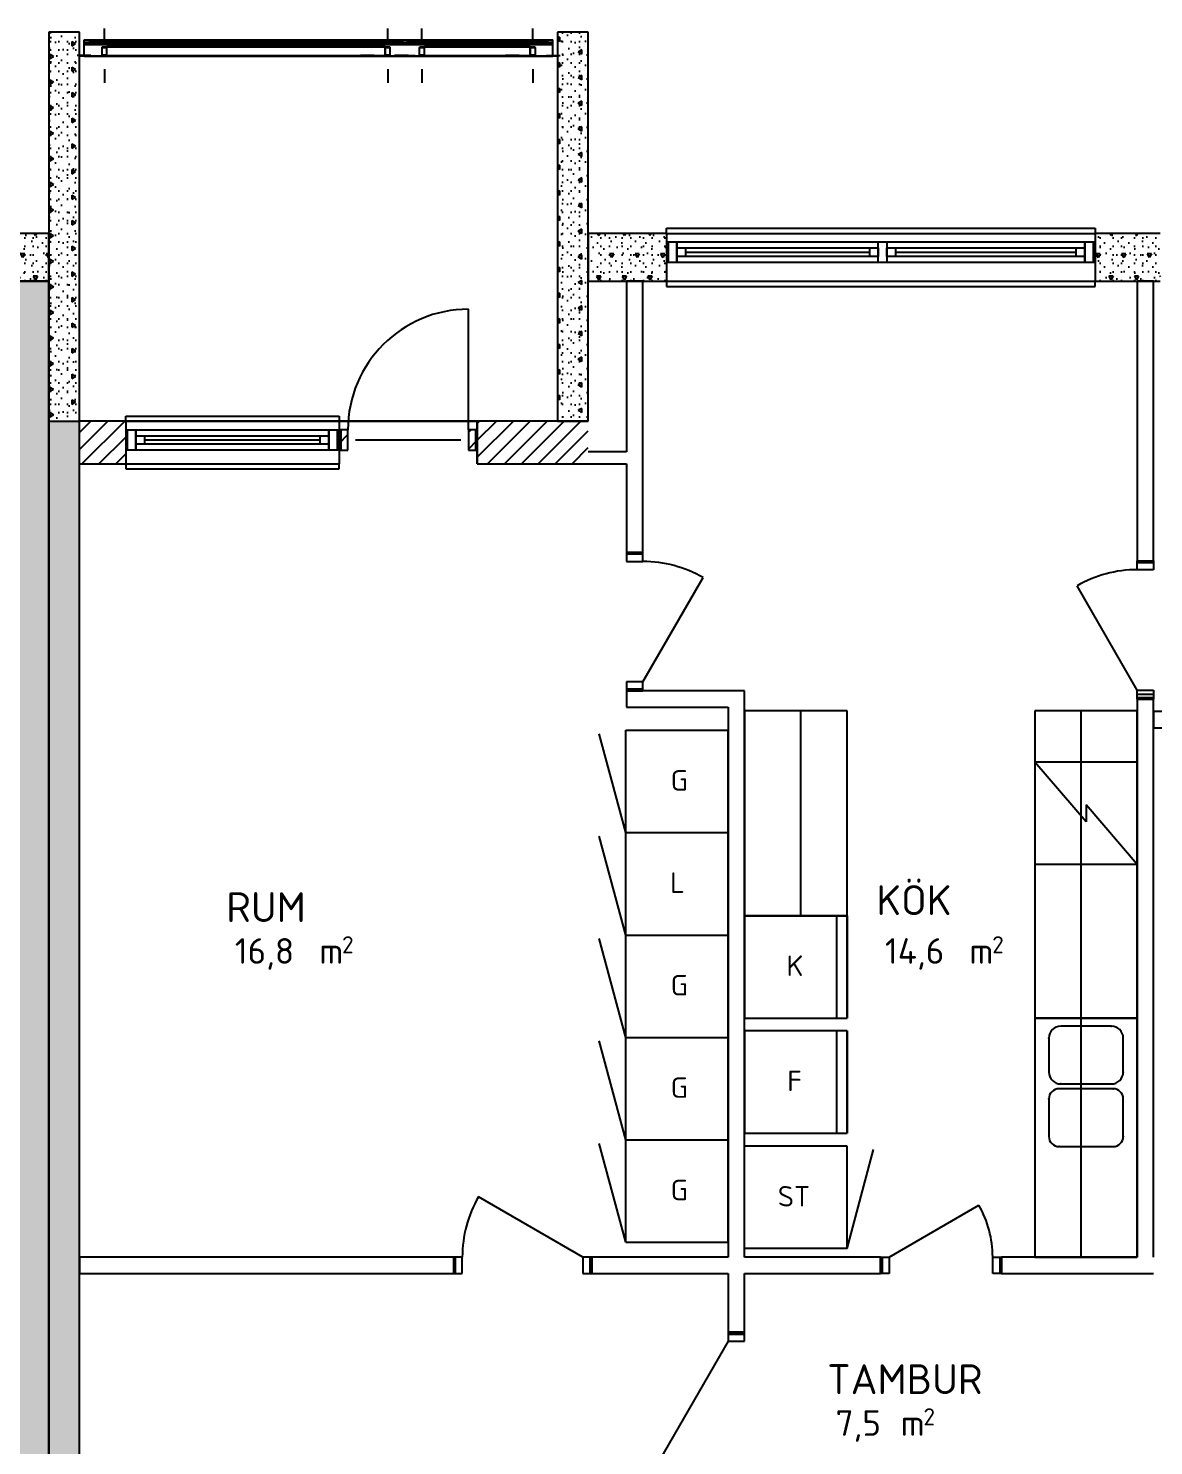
# Model space of a CAD drawing. Header units: millimetres. Extents: x -214 to 77166, y -5099 to 21069.
# Drawn here: x 25596 to 32188, y 6398 to 14702 of the extents above; entities that cross this region are included whole.
import ezdxf
from ezdxf.enums import TextEntityAlignment as Align

# ---------------------------------------------------------------- set-up
doc = ezdxf.new("R2010")
doc.units = ezdxf.units.MM
doc.header["$MEASUREMENT"] = 0
for name, color, linetype in [('A-01SB-----', 3, 'Continuous'), ('A-01SC-----', 7, 'Continuous'), ('A-01SC-----Ytterväggar hus S', 7, 'Continuous'), ('A-01SC-----Ytterväggar2', 7, 'Continuous'), ('A-01SJ-----', 1, 'Continuous'), ('A-27B------', 7, 'Continuous'), ('A-42-------', 1, 'Continuous'), ('A-46---B---', 1, 'Continuous')]:
    doc.layers.add(name, color=color, linetype=linetype)
doc.layers.add('A-A-RUA----', color=3, linetype='Continuous', lineweight=0)
doc.styles.add('ISO', font='')
doc.styles.get('ISO').set_extended_font_data('ISOCPEUR')
pattern_1 = [(45, (0, 0), (-49.49747, 49.49747), [])]
pattern_2 = [(180, (0, 0), (0, 259.8076), [25, -125]), (180, (-75, -129.9), (0, 259.8076), [25, -125]), (240, (0, 0), (-225, 129.9038), [25, -125]), (240, (-150, 2e-14), (-225, 129.9038), [25, -125]), (300, (-25, 3e-15), (225, 129.9038), [25, -125]), (300, (-175, 2e-14), (225, 129.9038), [25, -125]), (180, (-3e-15, -25), (0, 50), [0, -50, 0, -75]), (225, (-25, -25), (-35.35534, 35.35534), [0, -37.5, 0, -62.5])]
pattern_3 = [(270, (0, 0), (259.8076, 0), [25, -125]), (270, (129.9, -75), (259.8076, 0), [25, -125]), (330, (0, 0), (129.9038, 225), [25, -125]), (330, (-3e-14, -150), (129.9038, 225), [25, -125]), (30, (-5e-15, -25), (-129.9038, 225), [25, -125]), (30, (-3e-14, -175), (-129.9038, 225), [25, -125]), (270, (25, -5e-15), (50, 0), [0, -50, 0, -75]), (315, (25, -25), (35.35534, 35.35534), [0, -37.5, 0, -62.5])]
pattern_4 = [(90, (0, 0), (-259.8076, 0), [25, -125]), (90, (-129.9, 75), (-259.8076, 0), [25, -125]), (150, (0, 0), (129.9038, 225), [25, -125]), (150, (9e-15, 150), (129.9038, 225), [25, -125]), (210, (2e-15, 25), (-129.9038, 225), [25, -125]), (210, (1e-14, 175), (-129.9038, 225), [25, -125]), (90, (-25, 2e-15), (-50, 0), [0, -50, 0, -75]), (135, (-25, 25), (35.35534, 35.35534), [0, -37.5, 0, -62.5])]
pattern_5 = [(0, (0, 0), (0, 600), [])]

# ---------------------------------------------------------------- blocks, each defined once
blk = doc.blocks.new('TAMBUR_01_54', base_point=(30782.5, 6659.3))
at = {"layer": 'A-A-RUA----', "style": 'ISO'}
for tag, height, p in [('ROOM_NAME', 175, (30275.3, 6874.6)), ('bFrame', 150, (30325.3, 6605.4)), ('DUMMY_377', 150, (30610.6, 6605.4)), ('DUMMY_378', 100, (30839.6, 6616.8))]:
    blk.add_attdef(tag, text='', height=height, dxfattribs=at).set_placement(p, align=Align.TOP_LEFT)
blk = doc.blocks.new('RUM_07_56', base_point=(27157.4, 9425))
at = {"layer": 'A-A-RUA----', "style": 'ISO'}
for tag, height, p in [('ROOM_NAME', 175, (26755.4, 9640.4)), ('bFrame', 150, (26805.4, 9371.1)), ('DUMMY_377', 150, (27204.5, 9371.1)), ('DUMMY_378', 100, (27433.5, 9382.5))]:
    blk.add_attdef(tag, text='', height=height, dxfattribs=at).set_placement(p, align=Align.TOP_LEFT)
blk = doc.blocks.new('KÖK_08_57', base_point=(30966.1, 9425))
at = {"layer": 'A-A-RUA----', "style": 'ISO'}
for tag, height, p in [('ROOM_NAME', 175, (30564.1, 9681.2)), ('bFrame', 150, (30614.1, 9371.1)), ('DUMMY_377', 150, (31013.2, 9371.1)), ('DUMMY_378', 100, (31242.3, 9382.5))]:
    blk.add_attdef(tag, text='', height=height, dxfattribs=at).set_placement(p, align=Align.TOP_LEFT)

msp = doc.modelspace()

# ---------------------------------------------------------------- hatches: boundary and pattern name
at = {"layer": 'A-01SC-----', "linetype": 'Continuous'}
h = msp.add_hatch(dxfattribs=at)
h.set_pattern_fill('BETONG__STD_', color=256, style=0, pattern_type=2)
h.set_pattern_definition(pattern_2)
h.paths.add_polyline_path([(24716.2, 13500), (24716.2, 13450), (24716.2, 13330), (24716.2, 13220), (25716.2, 13220), (25716.2, 13500)])
h = msp.add_hatch(dxfattribs=at)
h.set_pattern_fill('BETONG__STD_', color=256, style=0, pattern_type=2)
h.set_pattern_definition(pattern_2)
h.paths.add_polyline_path([(28876.2, 13500), (28876.2, 13220), (29335.2, 13220), (29335.2, 13330), (29335.2, 13450), (29335.2, 13500)])
h = msp.add_hatch(dxfattribs=at)
h.set_pattern_fill('BETONG__STD_', color=256, style=0, pattern_type=2)
h.set_pattern_definition(pattern_2)
h.paths.add_polyline_path([(31845.2, 13330), (31845.2, 13220), (32227.2, 13220), (32227.2, 13330), (32227.2, 13450), (32227.2, 13500), (31845.2, 13500), (31845.2, 13450)])
at = {"layer": 'A-01SC-----Ytterväggar hus S', "linetype": 'Continuous'}
h = msp.add_hatch(dxfattribs=at)
h.set_pattern_fill('BRANDSÄKRARE', color=256, style=0, pattern_type=2)
h.set_pattern_definition(pattern_1)
h.paths.add_polyline_path([(25896.2, 12400), (25896.2, 12150), (26166.2, 12150), (26166.2, 12230), (26166.2, 12350), (26166.2, 12400)])
h = msp.add_hatch(dxfattribs=at)
h.set_pattern_fill('BRANDSÄKRARE', color=256, style=0, pattern_type=2)
h.set_pattern_definition(pattern_1)
h.paths.add_polyline_path([(25896.2, 12400), (25896.2, 12150), (26166.2, 12150), (26166.2, 12230), (26166.2, 12350), (26166.2, 12400)])
h = msp.add_hatch(dxfattribs=at)
h.set_pattern_fill('BRANDSÄKRARE', color=256, style=0, pattern_type=2)
h.set_pattern_definition(pattern_1)
h.paths.add_polyline_path([(28226.2, 12350), (28226.2, 12230), (28226.2, 12150), (28876.2, 12150), (28876.2, 12400), (28226.2, 12400)])
h = msp.add_hatch(dxfattribs=at)
h.set_pattern_fill('BRANDSÄKRARE', color=256, style=0, pattern_type=2)
h.set_pattern_definition(pattern_1)
h.paths.add_polyline_path([(28226.2, 12350), (28226.2, 12230), (28226.2, 12150), (28876.2, 12150), (28876.2, 12400), (28226.2, 12400)])
at = {"layer": 'A-01SC-----Ytterväggar2', "linetype": 'Continuous'}
h = msp.add_hatch(dxfattribs=at)
h.set_pattern_fill('BETONG__STD_', color=256, style=0, pattern_type=2)
h.set_pattern_definition(pattern_3)
h.paths.add_polyline_path([(25716.2, 14680), (25716.2, 12400), (25896.2, 12400), (25896.2, 14680)])
h = msp.add_hatch(dxfattribs=at)
h.set_pattern_fill('BETONG__STD_', color=256, style=0, pattern_type=2)
h.set_pattern_definition(pattern_4)
h.paths.add_polyline_path([(28696.2, 14680), (28696.2, 12400), (28876.2, 12400), (28876.2, 14680)])
at = {"layer": 'A-01SJ-----', "linetype": 'Continuous'}
h = msp.add_hatch(dxfattribs=at)
h.set_pattern_fill('BRANDSÄKRARE', color=256, style=0, pattern_type=2)
h.set_pattern_definition(pattern_1)
h.paths.add_polyline_path([(26026.3, 14545.7), (26027.4, 14542.9), (26030.3, 14541.7), (26052.3, 14541.7), (26055.1, 14542.9), (26056.3, 14545.7), (26056.3, 14587.7), (26055.1, 14590.5), (26052.3, 14591.7), (26030.3, 14591.7), (26027.4, 14590.5), (26026.3, 14587.7)])
h.paths.add_polyline_path([(26028.3, 14545.7), (26028.3, 14587.7), (26028.6, 14588.4), (26029.3, 14588.7), (26053.3, 14588.7), (26054, 14588.4), (26054.3, 14587.7), (26054.3, 14545.7), (26054, 14545), (26053.3, 14544.7), (26029.3, 14544.7), (26028.6, 14545)], flags=0)
h = msp.add_hatch(dxfattribs=at)
h.set_pattern_fill('BRANDSÄKRARE', color=256, style=0, pattern_type=2)
h.set_pattern_definition(pattern_1)
h.paths.add_polyline_path([(27716.2, 14545.7), (27716.2, 14587.7), (27715, 14590.5), (27712.2, 14591.7), (27690.2, 14591.7), (27687.3, 14590.5), (27686.2, 14587.7), (27686.2, 14545.7), (27687.3, 14542.9), (27690.2, 14541.7), (27712.2, 14541.7), (27715, 14542.9)])
h.paths.add_polyline_path([(27714.2, 14545.7), (27713.9, 14545), (27713.2, 14544.7), (27689.2, 14544.7), (27688.5, 14545), (27688.2, 14545.7), (27688.2, 14587.7), (27688.5, 14588.4), (27689.2, 14588.7), (27713.2, 14588.7), (27713.9, 14588.4), (27714.2, 14587.7)], flags=0)
h = msp.add_hatch(dxfattribs=at)
h.set_pattern_fill('BRANDSÄKRARE', color=256, style=0, pattern_type=2)
h.set_pattern_definition(pattern_1)
h.paths.add_polyline_path([(27916.2, 14545.7), (27916.2, 14587.7), (27915, 14590.5), (27912.2, 14591.7), (27890.2, 14591.7), (27887.3, 14590.5), (27886.2, 14587.7), (27886.2, 14545.7), (27887.3, 14542.9), (27890.2, 14541.7), (27912.2, 14541.7), (27915, 14542.9)])
h.paths.add_polyline_path([(27914.2, 14545.7), (27913.9, 14545), (27913.2, 14544.7), (27889.2, 14544.7), (27888.5, 14545), (27888.2, 14545.7), (27888.2, 14587.7), (27888.5, 14588.4), (27889.2, 14588.7), (27913.2, 14588.7), (27913.9, 14588.4), (27914.2, 14587.7)], flags=0)
h = msp.add_hatch(dxfattribs=at)
h.set_pattern_fill('BRANDSÄKRARE', color=256, style=0, pattern_type=2)
h.set_pattern_definition(pattern_1)
h.paths.add_polyline_path([(28566.2, 14545.7), (28566.2, 14587.7), (28565, 14590.5), (28562.2, 14591.7), (28540.2, 14591.7), (28537.3, 14590.5), (28536.2, 14587.7), (28536.2, 14545.7), (28537.3, 14542.9), (28540.2, 14541.7), (28562.2, 14541.7), (28565, 14542.9)])
h.paths.add_polyline_path([(28564.2, 14545.7), (28563.9, 14545), (28563.2, 14544.7), (28539.2, 14544.7), (28538.5, 14545), (28538.2, 14545.7), (28538.2, 14587.7), (28538.5, 14588.4), (28539.2, 14588.7), (28563.2, 14588.7), (28563.9, 14588.4), (28564.2, 14587.7)], flags=0)
at = {"layer": 'A-27B------', "linetype": 'Continuous'}
h = msp.add_hatch(dxfattribs=at)
h.set_pattern_fill('BETONG__STD_', color=256, style=0, pattern_type=2)
h.set_pattern_definition(pattern_3)
h.paths.add_polyline_path([(25716.2, 1040), (25716.2, 13220), (25536.2, 13220), (25536.2, 1040)])
h = msp.add_hatch(dxfattribs=at)
h.set_pattern_fill('BETONG__STD_', color=256, style=0, pattern_type=2)
h.set_pattern_definition(pattern_4)
h.paths.add_polyline_path([(25716.2, 12400), (25716.2, 106.9), (25896.2, 106.9), (25896.2, 12400)])
at = {"layer": 'A-42-------', "linetype": 'Continuous'}
h = msp.add_hatch(dxfattribs=at)
h.set_pattern_fill('BRANDSÄKRARE', color=256, style=0, pattern_type=2)
h.set_pattern_definition(pattern_1)
h.paths.add_polyline_path([(27468.2, 12230), (27468.2, 12350), (27416.2, 12350), (27416.2, 12230)])
h = msp.add_hatch(dxfattribs=at)
h.set_pattern_fill('BRANDSÄKRARE', color=256, style=0, pattern_type=2)
h.set_pattern_definition(pattern_1)
h.paths.add_polyline_path([(27468.2, 12230), (27468.2, 12350), (27416.2, 12350), (27416.2, 12230)])
h = msp.add_hatch(dxfattribs=at)
h.set_pattern_fill('BRANDSÄKRARE', color=256, style=0, pattern_type=2)
h.set_pattern_definition(pattern_1)
h.paths.add_polyline_path([(27468.2, 12230), (27468.2, 12350), (27416.2, 12350), (27416.2, 12230)])
h = msp.add_hatch(dxfattribs=at)
h.set_pattern_fill('BRANDSÄKRARE', color=256, style=0, pattern_type=2)
h.set_pattern_definition(pattern_1)
h.paths.add_polyline_path([(28226.2, 12230), (28226.2, 12350), (28174.2, 12350), (28174.2, 12230)])
h = msp.add_hatch(dxfattribs=at)
h.set_pattern_fill('BRANDSÄKRARE', color=256, style=0, pattern_type=2)
h.set_pattern_definition(pattern_1)
h.paths.add_polyline_path([(28226.2, 12230), (28226.2, 12350), (28174.2, 12350), (28174.2, 12230)])
h = msp.add_hatch(dxfattribs=at)
h.set_pattern_fill('BRANDSÄKRARE', color=256, style=0, pattern_type=2)
h.set_pattern_definition(pattern_1)
h.paths.add_polyline_path([(28226.2, 12230), (28226.2, 12350), (28174.2, 12350), (28174.2, 12230)])
h = msp.add_hatch(dxfattribs=at)
h.set_pattern_fill('FALSAD_PLÅT__LIGGANDE_600', color=256, style=0, pattern_type=2)
h.set_pattern_definition(pattern_5)
h.paths.add_polyline_path([(29100.2, 11578), (29196.2, 11578), (29196.2, 11630), (29100.2, 11630)])
h = msp.add_hatch(dxfattribs=at)
h.set_pattern_fill('FALSAD_PLÅT__LIGGANDE_600', color=256, style=0, pattern_type=2)
h.set_pattern_definition(pattern_5)
h.paths.add_polyline_path([(32188.2, 11530), (32188.2, 11582), (32092.2, 11582), (32092.2, 11530)])
h = msp.add_hatch(dxfattribs=at)
h.set_pattern_fill('FALSAD_PLÅT__LIGGANDE_600', color=256, style=0, pattern_type=2)
h.set_pattern_definition(pattern_5)
h.paths.add_polyline_path([(29100.2, 10820), (29196.2, 10820), (29196.2, 10872), (29100.2, 10872)])
h = msp.add_hatch(dxfattribs=at)
h.set_pattern_fill('FALSAD_PLÅT__LIGGANDE_600', color=256, style=0, pattern_type=2)
h.set_pattern_definition(pattern_5)
h.paths.add_polyline_path([(32188.2, 10772), (32188.2, 10824), (32092.2, 10824), (32092.2, 10772)])
h = msp.add_hatch(dxfattribs=at)
h.set_pattern_fill('FALSAD_PLÅT__LIGGANDE_600', color=256, style=0, pattern_type=2)
h.set_pattern_definition(pattern_5)
h.paths.add_polyline_path([(32188.2, 10698.9), (32188.2, 10602.9), (32240.2, 10602.9), (32240.2, 10698.9)])
h = msp.add_hatch(dxfattribs=at)
h.set_pattern_fill('FALSAD_PLÅT__LIGGANDE_600', color=256, style=0, pattern_type=2)
h.set_pattern_definition(pattern_5)
h.paths.add_polyline_path([(28138.2, 7406.9), (28138.2, 7502.9), (28086.2, 7502.9), (28086.2, 7406.9)])
h = msp.add_hatch(dxfattribs=at)
h.set_pattern_fill('FALSAD_PLÅT__LIGGANDE_600', color=256, style=0, pattern_type=2)
h.set_pattern_definition(pattern_5)
h.paths.add_polyline_path([(28896.2, 7406.9), (28896.2, 7502.9), (28844.2, 7502.9), (28844.2, 7406.9)])
h = msp.add_hatch(dxfattribs=at)
h.set_pattern_fill('FALSAD_PLÅT__LIGGANDE_600', color=256, style=0, pattern_type=2)
h.set_pattern_definition(pattern_5)
h.paths.add_polyline_path([(30587.2, 7406.9), (30639.2, 7406.9), (30639.2, 7502.9), (30587.2, 7502.9)])
h = msp.add_hatch(dxfattribs=at)
h.set_pattern_fill('FALSAD_PLÅT__LIGGANDE_600', color=256, style=0, pattern_type=2)
h.set_pattern_definition(pattern_5)
h.paths.add_polyline_path([(31245.2, 7406.9), (31297.2, 7406.9), (31297.2, 7502.9), (31245.2, 7502.9)])
h = msp.add_hatch(dxfattribs=at)
h.set_pattern_fill('FALSAD_PLÅT__LIGGANDE_600', color=256, style=0, pattern_type=2)
h.set_pattern_definition(pattern_5)
h.paths.add_polyline_path([(29792.2, 7061.9), (29696.2, 7061.9), (29696.2, 7009.9), (29792.2, 7009.9)])

# ---------------------------------------------------------------- linework, layer by layer
at = {"layer": 'A-01SB-----'}
for p, q in [((29196.2, 11630), (29100.2, 11630)), ((32092.2, 11582), (32188.2, 11582)), ((29196.2, 10820), (29100.2, 10820)), ((32092.2, 10772), (32188.2, 10772)), ((32188.2, 10602.9), (32188.2, 10698.9)), ((28086.2, 7502.9), (28086.2, 7406.9)), ((28896.2, 7502.9), (28896.2, 7406.9)), ((30587.2, 7502.9), (30587.2, 7406.9)), ((31297.2, 7502.9), (31297.2, 7406.9)), ((29696.2, 7061.9), (29792.2, 7061.9))]:
    msp.add_line(p, q, dxfattribs=at)
at = {"layer": 'A-01SB-----', "flags": 128}
for points in [[(29196.2, 13220), (29100.2, 13220)], [(29100.2, 13220), (29100.2, 12220)], [(29196.2, 11630), (29196.2, 13220)], [(32092.2, 13220), (32092.2, 11582)], [(32188.2, 13220), (32092.2, 13220)], [(32188.2, 11582), (32188.2, 13220)], [(29100.2, 12220), (28876.2, 12220)], [(28876.2, 12150), (29100.2, 12150)], [(29100.2, 12150), (29100.2, 11630)], [(29100.2, 10820), (29100.2, 10724)], [(29792.2, 10820), (29196.2, 10820)], [(29792.2, 7502.9), (29792.2, 10820)], [(29100.2, 10724), (29696.2, 10724)], [(29696.2, 10724), (29696.2, 7502.9)], [(32092.2, 10772), (32092.2, 7502.9)], [(32188.2, 10698.9), (32188.2, 10772)], [(32188.2, 7502.9), (32188.2, 10602.9)], [(28086.2, 7502.9), (25896.2, 7502.9)], [(25896.2, 7502.9), (25896.2, 7406.9)], [(29696.2, 7502.9), (28896.2, 7502.9)], [(30587.2, 7502.9), (29792.2, 7502.9)], [(32092.2, 7502.9), (31297.2, 7502.9)], [(25896.2, 7406.9), (28086.2, 7406.9)], [(28896.2, 7406.9), (29696.2, 7406.9)], [(29696.2, 7406.9), (29696.2, 7061.9)], [(29792.2, 7061.9), (29792.2, 7406.9)], [(29792.2, 7406.9), (30587.2, 7406.9)], [(31297.2, 7406.9), (32188.2, 7406.9)]]:
    msp.add_lwpolyline(points, dxfattribs=at)
at = {"layer": 'A-01SC-----'}
for p, q in [((29335.2, 13500), (29335.2, 13450)), ((31845.2, 13500), (31845.2, 13450)), ((29335.2, 13450), (29335.2, 13330)), ((31845.2, 13450), (31845.2, 13330)), ((29335.2, 13330), (29335.2, 13220)), ((31845.2, 13330), (31845.2, 13220)), ((26166.2, 12400), (26166.2, 12350)), ((27416.2, 12400), (27416.2, 12350)), ((28226.2, 12350), (28226.2, 12400)), ((26166.2, 12350), (26166.2, 12230)), ((27416.2, 12350), (27416.2, 12230)), ((28226.2, 12230), (28226.2, 12350)), ((26166.2, 12230), (26166.2, 12150)), ((27416.2, 12230), (27416.2, 12150)), ((28226.2, 12150), (28226.2, 12230))]:
    msp.add_line(p, q, dxfattribs=at)
at = {"layer": 'A-01SC-----', "flags": 128}
for points in [[(25716.2, 13500), (24716.2, 13500)], [(25716.2, 13220), (25716.2, 13500)], [(29335.2, 13500), (28876.2, 13500)], [(28876.2, 13500), (28876.2, 13220)], [(32227.2, 13500), (31845.2, 13500)], [(24716.2, 13220), (25716.2, 13220)], [(28876.2, 13220), (29335.2, 13220)], [(31845.2, 13220), (32227.2, 13220)], [(26166.2, 12400), (25896.2, 12400)], [(28876.2, 12400), (28226.2, 12400)], [(25896.2, 12150), (26166.2, 12150)], [(28226.2, 12150), (28876.2, 12150)]]:
    msp.add_lwpolyline(points, dxfattribs=at)
at = {"layer": 'A-01SC-----Ytterväggar hus S'}
for p, q in [((26166.2, 12400), (26166.2, 12350)), ((26166.2, 12400), (26166.2, 12350)), ((28226.2, 12400), (28226.2, 12350)), ((28226.2, 12400), (28226.2, 12350)), ((26166.2, 12350), (26166.2, 12230)), ((26166.2, 12350), (26166.2, 12230)), ((28226.2, 12350), (28226.2, 12230)), ((28226.2, 12350), (28226.2, 12230)), ((26166.2, 12230), (26166.2, 12150)), ((26166.2, 12230), (26166.2, 12150)), ((28226.2, 12230), (28226.2, 12150)), ((28226.2, 12230), (28226.2, 12150))]:
    msp.add_line(p, q, dxfattribs=at)
at = {"layer": 'A-01SC-----Ytterväggar hus S', "flags": 128}
for points in [[(26166.2, 12400), (25896.2, 12400)], [(26166.2, 12400), (25896.2, 12400)], [(28876.2, 12400), (28226.2, 12400)], [(28876.2, 12400), (28226.2, 12400)], [(25896.2, 12150), (26166.2, 12150)], [(25896.2, 12150), (26166.2, 12150)], [(28226.2, 12150), (28876.2, 12150)], [(28226.2, 12150), (28876.2, 12150)]]:
    msp.add_lwpolyline(points, dxfattribs=at)
at = {"layer": 'A-01SC-----Ytterväggar2', "flags": 128}
for points in [[(25716.2, 14680), (25716.2, 12400)], [(25896.2, 14680), (25716.2, 14680)], [(25896.2, 12400), (25896.2, 14680)], [(28696.2, 14680), (28696.2, 12400)], [(28876.2, 14680), (28696.2, 14680)], [(28876.2, 12400), (28876.2, 14680)], [(25716.2, 12400), (25896.2, 12400)], [(28696.2, 12400), (28876.2, 12400)]]:
    msp.add_lwpolyline(points, dxfattribs=at)
at = {"layer": 'A-01SJ-----'}
for p, q in [((26041.3, 14621.7), (26041.3, 14701.7)), ((27701.2, 14621.7), (27701.2, 14701.7)), ((27901.2, 14621.7), (27901.2, 14701.7)), ((28551.2, 14621.7), (28551.2, 14701.7)), ((25923.8, 14633.5), (28668.7, 14633.5)), ((25923.8, 14539.6), (25923.8, 14633.5)), ((25923.8, 14631.7), (28668.7, 14631.7)), ((25923.8, 14606.7), (25923.8, 14631.7)), ((25923.8, 14619.2), (28668.7, 14619.2)), ((28668.7, 14539.6), (28668.7, 14633.5)), ((28668.7, 14606.7), (28668.7, 14631.7)), ((25961.3, 14541.7), (25881.3, 14541.7)), ((25923.8, 14606.7), (28668.7, 14606.7)), ((25923.8, 14541.6), (28668.7, 14541.6)), ((25923.8, 14539.6), (28668.7, 14539.6)), ((26027.4, 14590.5), (26026.3, 14587.7)), ((26026.3, 14587.7), (26026.3, 14545.7)), ((26026.3, 14545.7), (26027.4, 14542.9)), ((26030.3, 14591.7), (26027.4, 14590.5)), ((26027.4, 14542.9), (26030.3, 14541.7)), ((26028.3, 14587.7), (26028.6, 14588.4)), ((26028.3, 14545.7), (26028.3, 14587.7)), ((26028.6, 14545), (26028.3, 14545.7)), ((26028.6, 14588.4), (26029.3, 14588.7)), ((26029.3, 14544.7), (26028.6, 14545)), ((26029.3, 14588.7), (26053.3, 14588.7)), ((26053.3, 14544.7), (26029.3, 14544.7)), ((26052.3, 14591.7), (26030.3, 14591.7)), ((26030.3, 14541.7), (26052.3, 14541.7)), ((26055.1, 14590.5), (26052.3, 14591.7)), ((26052.3, 14541.7), (26055.1, 14542.9)), ((26053.3, 14588.7), (26054, 14588.4)), ((26054, 14545), (26053.3, 14544.7)), ((26054, 14588.4), (26054.3, 14587.7)), ((26054.3, 14545.7), (26054, 14545)), ((26054.3, 14587.7), (26054.3, 14545.7)), ((26056.3, 14587.7), (26055.1, 14590.5)), ((26055.1, 14542.9), (26056.3, 14545.7)), ((26056.3, 14599.2), (27686.2, 14599.2)), ((26056.3, 14592.7), (27686.2, 14592.7)), ((26056.3, 14541.7), (26056.3, 14592.7)), ((26056.3, 14545.7), (26056.3, 14587.7)), ((26056.3, 14541.7), (27686.2, 14541.7)), ((26121.3, 14541.7), (26201.3, 14541.7)), ((27621.2, 14541.7), (27541.2, 14541.7)), ((27686.2, 14541.7), (27686.2, 14592.7)), ((27687.3, 14590.5), (27686.2, 14587.7)), ((27686.2, 14587.7), (27686.2, 14545.7)), ((27686.2, 14545.7), (27687.3, 14542.9)), ((27690.2, 14591.7), (27687.3, 14590.5)), ((27687.3, 14542.9), (27690.2, 14541.7)), ((27688.2, 14587.7), (27688.5, 14588.4)), ((27688.2, 14545.7), (27688.2, 14587.7)), ((27688.5, 14545), (27688.2, 14545.7)), ((27688.5, 14588.4), (27689.2, 14588.7)), ((27689.2, 14544.7), (27688.5, 14545)), ((27689.2, 14588.7), (27713.2, 14588.7)), ((27713.2, 14544.7), (27689.2, 14544.7)), ((27712.2, 14591.7), (27690.2, 14591.7)), ((27690.2, 14541.7), (27712.2, 14541.7)), ((27715, 14590.5), (27712.2, 14591.7)), ((27712.2, 14541.7), (27715, 14542.9)), ((27713.2, 14588.7), (27713.9, 14588.4)), ((27713.9, 14545), (27713.2, 14544.7)), ((27713.9, 14588.4), (27714.2, 14587.7)), ((27714.2, 14545.7), (27713.9, 14545)), ((27714.2, 14587.7), (27714.2, 14545.7)), ((27716.2, 14587.7), (27715, 14590.5)), ((27715, 14542.9), (27716.2, 14545.7)), ((27716.2, 14545.7), (27716.2, 14587.7)), ((27821.2, 14541.7), (27741.2, 14541.7)), ((27781.2, 14541.7), (27861.2, 14541.7)), ((27887.3, 14590.5), (27886.2, 14587.7)), ((27886.2, 14587.7), (27886.2, 14545.7)), ((27886.2, 14545.7), (27887.3, 14542.9)), ((27890.2, 14591.7), (27887.3, 14590.5)), ((27887.3, 14542.9), (27890.2, 14541.7)), ((27888.2, 14587.7), (27888.5, 14588.4)), ((27888.2, 14545.7), (27888.2, 14587.7)), ((27888.5, 14545), (27888.2, 14545.7)), ((27888.5, 14588.4), (27889.2, 14588.7)), ((27889.2, 14544.7), (27888.5, 14545)), ((27889.2, 14588.7), (27913.2, 14588.7)), ((27913.2, 14544.7), (27889.2, 14544.7)), ((27912.2, 14591.7), (27890.2, 14591.7)), ((27890.2, 14541.7), (27912.2, 14541.7)), ((27915, 14590.5), (27912.2, 14591.7)), ((27912.2, 14541.7), (27915, 14542.9)), ((27913.2, 14588.7), (27913.9, 14588.4)), ((27913.9, 14545), (27913.2, 14544.7)), ((27913.9, 14588.4), (27914.2, 14587.7)), ((27914.2, 14545.7), (27913.9, 14545)), ((27914.2, 14587.7), (27914.2, 14545.7)), ((27916.2, 14587.7), (27915, 14590.5)), ((27915, 14542.9), (27916.2, 14545.7)), ((27916.2, 14599.2), (28536.2, 14599.2)), ((27916.2, 14592.7), (28536.2, 14592.7)), ((27916.2, 14541.7), (27916.2, 14592.7)), ((27916.2, 14545.7), (27916.2, 14587.7)), ((27916.2, 14541.7), (28536.2, 14541.7)), ((27981.2, 14541.7), (28061.2, 14541.7)), ((28471.2, 14541.7), (28391.2, 14541.7)), ((28536.2, 14541.7), (28536.2, 14592.7)), ((28537.3, 14590.5), (28536.2, 14587.7)), ((28536.2, 14587.7), (28536.2, 14545.7)), ((28536.2, 14545.7), (28537.3, 14542.9)), ((28540.2, 14591.7), (28537.3, 14590.5)), ((28537.3, 14542.9), (28540.2, 14541.7)), ((28538.2, 14587.7), (28538.5, 14588.4)), ((28538.2, 14545.7), (28538.2, 14587.7)), ((28538.5, 14545), (28538.2, 14545.7)), ((28538.5, 14588.4), (28539.2, 14588.7)), ((28539.2, 14544.7), (28538.5, 14545)), ((28539.2, 14588.7), (28563.2, 14588.7)), ((28563.2, 14544.7), (28539.2, 14544.7)), ((28562.2, 14591.7), (28540.2, 14591.7)), ((28540.2, 14541.7), (28562.2, 14541.7)), ((28565, 14590.5), (28562.2, 14591.7)), ((28562.2, 14541.7), (28565, 14542.9)), ((28563.2, 14588.7), (28563.9, 14588.4)), ((28563.9, 14545), (28563.2, 14544.7)), ((28563.9, 14588.4), (28564.2, 14587.7)), ((28564.2, 14545.7), (28563.9, 14545)), ((28564.2, 14587.7), (28564.2, 14545.7)), ((28566.2, 14587.7), (28565, 14590.5)), ((28565, 14542.9), (28566.2, 14545.7)), ((28566.2, 14545.7), (28566.2, 14587.7)), ((28631.2, 14541.7), (28711.2, 14541.7)), ((26041.3, 14461.7), (26041.3, 14381.7)), ((27701.2, 14461.7), (27701.2, 14381.7)), ((27901.2, 14461.7), (27901.2, 14381.7)), ((28551.2, 14461.7), (28551.2, 14381.7))]:
    msp.add_line(p, q, dxfattribs=at)
at = {"layer": 'A-01SJ-----', "flags": 128}
for points in [[(27793.7, 14622.5), (25951.3, 14622.5)], [(25951.3, 14622.5), (25951.3, 14616.1)], [(25951.3, 14616.1), (27793.7, 14616.1)], [(27793.7, 14616.1), (27793.7, 14622.5)], [(28643.7, 14622.5), (27811.2, 14622.5)], [(27811.2, 14622.5), (27811.2, 14616.1)], [(27811.2, 14616.1), (28643.7, 14616.1)], [(28643.7, 14616.1), (28643.7, 14622.5)]]:
    msp.add_lwpolyline(points, dxfattribs=at)
msp.add_lwpolyline([(28696.2, 12400), (25896.2, 12400), (25896.2, 14541.6), (28696.2, 14541.6)], close=True, dxfattribs=at)
at = {"layer": 'A-01SJ-----'}
for p in [(26041.3, 14541.7), (27701.2, 14541.7), (27901.2, 14541.7), (28551.2, 14541.7)]:
    msp.add_point(p, dxfattribs=at)
at = {"layer": 'A-27B------', "flags": 128}
for points in [[(25716.2, 13220), (25536.2, 13220)], [(25716.2, 1040), (25716.2, 13220)], [(25716.2, 12400), (25716.2, 106.9)], [(25896.2, 106.9), (25896.2, 12400)]]:
    msp.add_lwpolyline(points, dxfattribs=at)
at = {"layer": 'A-42-------'}
for p, q in [((29335.2, 13500), (29335.2, 13530)), ((29335.2, 13530), (31845.2, 13530)), ((29335.2, 13500), (31845.2, 13500)), ((31845.2, 13530), (31845.2, 13500)), ((29335.2, 13450), (29395.2, 13450)), ((29335.2, 13450), (29335.2, 13330)), ((29345.2, 13330), (29345.2, 13450)), ((29395.2, 13450), (31785.2, 13450)), ((29395.2, 13365), (29395.2, 13450)), ((29395.2, 13450), (29395.2, 13365)), ((29395.2, 13415), (29445.2, 13415)), ((29395.2, 13365), (29395.2, 13415)), ((29445.2, 13415), (30525.2, 13415)), ((29445.2, 13415), (29445.2, 13365)), ((29445.2, 13390), (30525.2, 13390)), ((30525.2, 13365), (30525.2, 13415)), ((30525.2, 13415), (30575.2, 13415)), ((30575.2, 13450), (30625.2, 13450)), ((30575.2, 13330), (30575.2, 13450)), ((30575.2, 13415), (30575.2, 13365)), ((30625.2, 13450), (30625.2, 13330)), ((30625.2, 13415), (30675.2, 13415)), ((30625.2, 13365), (30625.2, 13415)), ((30675.2, 13415), (31735.2, 13415)), ((30675.2, 13415), (30675.2, 13365)), ((30675.2, 13390), (31735.2, 13390)), ((31735.2, 13365), (31735.2, 13415)), ((31735.2, 13415), (31785.2, 13415)), ((31785.2, 13450), (31785.2, 13365)), ((31785.2, 13365), (31785.2, 13450)), ((31785.2, 13450), (31845.2, 13450)), ((31785.2, 13415), (31785.2, 13365)), ((31835.2, 13330), (31835.2, 13450)), ((31845.2, 13450), (31845.2, 13330)), ((29395.2, 13330), (29335.2, 13330)), ((29395.2, 13330), (29395.2, 13365)), ((29395.2, 13365), (29395.2, 13330)), ((29445.2, 13365), (29395.2, 13365)), ((31785.2, 13330), (29395.2, 13330)), ((30525.2, 13365), (29445.2, 13365)), ((30575.2, 13365), (30525.2, 13365)), ((30625.2, 13330), (30575.2, 13330)), ((30675.2, 13365), (30625.2, 13365)), ((31735.2, 13365), (30675.2, 13365)), ((31785.2, 13365), (31735.2, 13365)), ((31785.2, 13365), (31785.2, 13330)), ((31785.2, 13330), (31785.2, 13365)), ((31845.2, 13330), (31785.2, 13330)), ((29335.2, 13220), (31845.2, 13220)), ((29335.2, 13220), (29335.2, 13190)), ((31845.2, 13190), (31845.2, 13220)), ((29335.2, 13190), (31845.2, 13190)), ((28174.2, 12350), (28174.2, 13056)), ((28174.2, 12350), (28174.2, 13056)), ((28174.2, 12350), (28174.2, 13056)), ((26166.2, 12400), (26166.2, 12430)), ((26166.2, 12430), (27416.2, 12430)), ((26166.2, 12400), (26166.2, 12430)), ((26166.2, 12430), (27416.2, 12430)), ((26166.2, 12400), (26166.2, 12430)), ((26166.2, 12430), (27416.2, 12430)), ((26166.2, 12400), (27416.2, 12400)), ((26166.2, 12400), (27416.2, 12400)), ((26166.2, 12400), (27416.2, 12400)), ((27416.2, 12430), (27416.2, 12400)), ((27416.2, 12430), (27416.2, 12400)), ((27416.2, 12430), (27416.2, 12400)), ((27416.2, 12400), (28226.2, 12400)), ((27416.2, 12400), (28226.2, 12400)), ((27416.2, 12400), (28226.2, 12400)), ((26166.2, 12350), (26226.2, 12350)), ((26166.2, 12350), (26166.2, 12230)), ((26166.2, 12350), (26226.2, 12350)), ((26166.2, 12350), (26166.2, 12230)), ((26166.2, 12350), (26226.2, 12350)), ((26166.2, 12350), (26166.2, 12230)), ((26176.2, 12230), (26176.2, 12350)), ((26176.2, 12230), (26176.2, 12350)), ((26176.2, 12230), (26176.2, 12350)), ((26226.2, 12350), (27356.2, 12350)), ((26226.2, 12265), (26226.2, 12350)), ((26226.2, 12350), (26226.2, 12265)), ((26226.2, 12350), (27356.2, 12350)), ((26226.2, 12265), (26226.2, 12350)), ((26226.2, 12350), (26226.2, 12265)), ((26226.2, 12350), (27356.2, 12350)), ((26226.2, 12265), (26226.2, 12350)), ((26226.2, 12350), (26226.2, 12265)), ((26226.2, 12315), (26276.2, 12315)), ((26226.2, 12265), (26226.2, 12315)), ((26226.2, 12315), (26276.2, 12315)), ((26226.2, 12265), (26226.2, 12315)), ((26226.2, 12315), (26276.2, 12315)), ((26226.2, 12265), (26226.2, 12315)), ((26276.2, 12315), (27306.2, 12315)), ((26276.2, 12315), (26276.2, 12265)), ((26276.2, 12315), (27306.2, 12315)), ((26276.2, 12315), (26276.2, 12265)), ((26276.2, 12315), (27306.2, 12315)), ((26276.2, 12315), (26276.2, 12265)), ((26276.2, 12290), (27306.2, 12290)), ((26276.2, 12290), (27306.2, 12290)), ((26276.2, 12290), (27306.2, 12290)), ((27306.2, 12265), (27306.2, 12315)), ((27306.2, 12315), (27356.2, 12315)), ((27306.2, 12265), (27306.2, 12315)), ((27306.2, 12315), (27356.2, 12315)), ((27306.2, 12265), (27306.2, 12315)), ((27306.2, 12315), (27356.2, 12315)), ((27356.2, 12350), (27356.2, 12265)), ((27356.2, 12265), (27356.2, 12350)), ((27356.2, 12350), (27416.2, 12350)), ((27356.2, 12350), (27356.2, 12265)), ((27356.2, 12265), (27356.2, 12350)), ((27356.2, 12350), (27416.2, 12350)), ((27356.2, 12350), (27356.2, 12265)), ((27356.2, 12265), (27356.2, 12350)), ((27356.2, 12350), (27416.2, 12350)), ((27356.2, 12315), (27356.2, 12265)), ((27356.2, 12315), (27356.2, 12265)), ((27356.2, 12315), (27356.2, 12265)), ((27406.2, 12230), (27406.2, 12350)), ((27406.2, 12230), (27406.2, 12350)), ((27406.2, 12230), (27406.2, 12350)), ((27416.2, 12350), (27416.2, 12230)), ((27468.2, 12350), (27416.2, 12350)), ((27416.2, 12350), (27416.2, 12230)), ((27416.2, 12350), (27416.2, 12230)), ((27416.2, 12350), (27416.2, 12230)), ((27468.2, 12350), (27416.2, 12350)), ((27416.2, 12350), (27416.2, 12230)), ((27416.2, 12350), (27416.2, 12230)), ((27416.2, 12350), (27416.2, 12230)), ((27468.2, 12350), (27416.2, 12350)), ((27416.2, 12350), (27416.2, 12230)), ((27416.2, 12350), (27416.2, 12230)), ((27426.2, 12350), (27426.2, 12230)), ((27426.2, 12350), (27426.2, 12230)), ((27426.2, 12350), (27426.2, 12230)), ((27468.2, 12230), (27468.2, 12350)), ((27468.2, 12230), (27468.2, 12350)), ((27468.2, 12230), (27468.2, 12350)), ((27512.2, 12290), (28130.2, 12290)), ((27512.2, 12290), (28130.2, 12290)), ((27512.2, 12290), (28130.2, 12290)), ((28226.2, 12350), (28174.2, 12350)), ((28174.2, 12350), (28174.2, 12230)), ((28226.2, 12350), (28174.2, 12350)), ((28174.2, 12350), (28174.2, 12230)), ((28226.2, 12350), (28174.2, 12350)), ((28174.2, 12350), (28174.2, 12230)), ((28216.2, 12350), (28216.2, 12230)), ((28216.2, 12350), (28216.2, 12230)), ((28216.2, 12350), (28216.2, 12230)), ((28226.2, 12230), (28226.2, 12350)), ((28226.2, 12350), (28226.2, 12230)), ((28226.2, 12230), (28226.2, 12350)), ((28226.2, 12350), (28226.2, 12230)), ((28226.2, 12230), (28226.2, 12350)), ((28226.2, 12350), (28226.2, 12230)), ((26226.2, 12230), (26166.2, 12230)), ((26226.2, 12230), (26166.2, 12230)), ((26226.2, 12230), (26166.2, 12230)), ((26226.2, 12230), (26226.2, 12265)), ((26226.2, 12265), (26226.2, 12230)), ((26276.2, 12265), (26226.2, 12265)), ((26226.2, 12230), (26226.2, 12265)), ((26226.2, 12265), (26226.2, 12230)), ((26276.2, 12265), (26226.2, 12265)), ((26226.2, 12230), (26226.2, 12265)), ((26226.2, 12265), (26226.2, 12230)), ((26276.2, 12265), (26226.2, 12265)), ((27356.2, 12230), (26226.2, 12230)), ((27356.2, 12230), (26226.2, 12230)), ((27356.2, 12230), (26226.2, 12230)), ((27306.2, 12265), (26276.2, 12265)), ((27306.2, 12265), (26276.2, 12265)), ((27306.2, 12265), (26276.2, 12265)), ((27356.2, 12265), (27306.2, 12265)), ((27356.2, 12265), (27306.2, 12265)), ((27356.2, 12265), (27306.2, 12265)), ((27356.2, 12265), (27356.2, 12230)), ((27356.2, 12230), (27356.2, 12265)), ((27356.2, 12265), (27356.2, 12230)), ((27356.2, 12230), (27356.2, 12265)), ((27356.2, 12265), (27356.2, 12230)), ((27356.2, 12230), (27356.2, 12265)), ((27416.2, 12230), (27356.2, 12230)), ((27416.2, 12230), (27356.2, 12230)), ((27416.2, 12230), (27356.2, 12230)), ((27416.2, 12230), (27468.2, 12230)), ((27416.2, 12230), (27468.2, 12230)), ((27416.2, 12230), (27468.2, 12230)), ((28174.2, 12230), (28226.2, 12230)), ((28174.2, 12230), (28226.2, 12230)), ((28174.2, 12230), (28226.2, 12230)), ((26166.2, 12150), (27416.2, 12150)), ((26166.2, 12150), (26166.2, 12120)), ((26166.2, 12150), (27416.2, 12150)), ((26166.2, 12150), (26166.2, 12120)), ((26166.2, 12150), (27416.2, 12150)), ((26166.2, 12150), (26166.2, 12120)), ((27416.2, 12120), (27416.2, 12150)), ((27416.2, 12120), (27416.2, 12150)), ((27416.2, 12120), (27416.2, 12150)), ((26166.2, 12120), (27416.2, 12120)), ((26166.2, 12120), (27416.2, 12120)), ((26166.2, 12120), (27416.2, 12120)), ((29196.2, 11630), (29100.2, 11630)), ((29100.2, 11630), (29100.2, 11578)), ((29196.2, 11630), (29100.2, 11630)), ((29196.2, 11578), (29196.2, 11630)), ((29196.2, 11620), (29100.2, 11620)), ((29100.2, 11578), (29196.2, 11578)), ((32092.2, 11530), (32092.2, 11582)), ((32092.2, 11582), (32188.2, 11582)), ((32092.2, 11582), (32188.2, 11582)), ((32092.2, 11572), (32188.2, 11572)), ((32188.2, 11582), (32188.2, 11530)), ((29196.2, 10872), (29549.2, 11483.4)), ((32188.2, 11530), (32092.2, 11530)), ((32092.2, 10824), (31739.2, 11435.4)), ((29196.2, 10872), (29100.2, 10872)), ((29100.2, 10872), (29100.2, 10820)), ((29196.2, 10830), (29100.2, 10830)), ((29100.2, 10820), (29196.2, 10820)), ((29196.2, 10820), (29100.2, 10820)), ((29196.2, 10820), (29196.2, 10872)), ((32092.2, 10772), (32092.2, 10824)), ((32092.2, 10824), (32188.2, 10824)), ((32188.2, 10824), (32188.2, 10772)), ((32092.2, 10782), (32188.2, 10782)), ((32188.2, 10772), (32092.2, 10772)), ((32092.2, 10772), (32188.2, 10772)), ((32188.2, 10698.9), (32188.2, 10602.9)), ((32240.2, 10698.9), (32188.2, 10698.9)), ((32188.2, 10602.9), (32188.2, 10698.9)), ((32188.2, 10602.9), (32240.2, 10602.9)), ((28844.2, 7502.9), (28232.8, 7855.9)), ((30639.2, 7502.9), (31164, 7805.9)), ((28138.2, 7502.9), (28086.2, 7502.9)), ((28086.2, 7502.9), (28086.2, 7406.9)), ((28086.2, 7502.9), (28086.2, 7406.9)), ((28096.2, 7502.9), (28096.2, 7406.9)), ((28138.2, 7406.9), (28138.2, 7502.9)), ((28896.2, 7502.9), (28844.2, 7502.9)), ((28844.2, 7502.9), (28844.2, 7406.9)), ((28886.2, 7502.9), (28886.2, 7406.9)), ((28896.2, 7406.9), (28896.2, 7502.9)), ((28896.2, 7502.9), (28896.2, 7406.9)), ((30587.2, 7406.9), (30587.2, 7502.9)), ((30587.2, 7502.9), (30639.2, 7502.9)), ((30587.2, 7502.9), (30587.2, 7406.9)), ((30597.2, 7502.9), (30597.2, 7406.9)), ((30639.2, 7502.9), (30639.2, 7406.9)), ((31245.2, 7406.9), (31245.2, 7502.9)), ((31245.2, 7502.9), (31297.2, 7502.9)), ((31287.2, 7502.9), (31287.2, 7406.9)), ((31297.2, 7502.9), (31297.2, 7406.9)), ((31297.2, 7502.9), (31297.2, 7406.9)), ((28086.2, 7406.9), (28138.2, 7406.9)), ((28844.2, 7406.9), (28896.2, 7406.9)), ((30639.2, 7406.9), (30587.2, 7406.9)), ((31297.2, 7406.9), (31245.2, 7406.9)), ((29792.2, 7061.9), (29696.2, 7061.9)), ((29696.2, 7061.9), (29696.2, 7009.9)), ((29696.2, 7061.9), (29792.2, 7061.9)), ((29792.2, 7009.9), (29792.2, 7061.9)), ((29696.2, 7009.9), (29293.2, 6311.9)), ((29696.2, 7051.9), (29792.2, 7051.9)), ((29696.2, 7009.9), (29792.2, 7009.9))]:
    msp.add_line(p, q, dxfattribs=at)
for centre, radius, start, end in [((28174.2, 12350), 706, 90, 180), ((28174.2, 12350), 706, 90, 180), ((28174.2, 12350), 706, 90, 180), ((29196.2, 10872), 706, 60, 90), ((32092.2, 10824), 706, 90, 120), ((28844.2, 7502.9), 706, 150, 180), ((30639.2, 7502.9), 606, 0, 30)]:
    msp.add_arc(centre, radius, start, end, dxfattribs=at)
at = {"layer": 'A-46---B---'}
for p, q in [((30392.2, 10702.9), (29792.2, 10702.9)), ((29792.2, 10702.9), (29792.2, 9502.9)), ((30122.2, 10702.9), (29792.2, 10702.9)), ((29792.2, 10702.9), (29792.2, 9502.9)), ((29792.2, 10702.9), (29792.2, 9502.9)), ((30122.2, 9502.9), (30122.2, 10702.9)), ((30392.2, 9502.9), (30392.2, 10702.9)), ((32092.2, 10702.9), (31492.2, 10702.9)), ((31492.2, 10702.9), (31492.2, 7502.9)), ((32092.2, 10702.9), (31762.2, 10702.9)), ((31762.2, 10702.9), (31762.2, 7502.9)), ((32092.2, 7502.9), (32092.2, 10702.9)), ((32092.2, 7502.9), (32092.2, 10702.9)), ((32092.2, 7502.9), (32092.2, 10702.9)), ((29096.2, 9989.4), (28940.9, 10569)), ((29096.2, 9989.4), (29096.2, 10589.4)), ((29096.2, 10589.4), (29696.2, 10589.4)), ((29696.2, 9989.4), (29696.2, 10589.4)), ((32092.2, 10402.9), (31492.2, 10402.9)), ((31792.2, 10052.9), (31492.2, 10402.9)), ((31792.2, 10152.9), (31792.2, 10052.9)), ((32092.2, 9802.9), (31792.2, 10152.9)), ((29096.2, 9389.4), (28940.9, 9969)), ((29096.2, 9389.4), (29096.2, 9989.4)), ((29096.2, 9989.4), (29696.2, 9989.4)), ((29096.2, 9989.4), (29696.2, 9989.4)), ((29696.2, 9389.4), (29696.2, 9989.4)), ((32092.2, 9802.9), (31492.2, 9802.9)), ((30392.2, 9502.9), (29792.2, 9502.9)), ((29792.2, 9502.9), (29792.2, 8902.9)), ((29792.2, 9502.9), (30392.2, 9502.9)), ((29792.2, 9502.9), (30122.2, 9502.9)), ((29792.2, 8902.9), (29792.2, 9502.9)), ((30332.2, 8902.9), (30332.2, 9502.9)), ((30392.2, 8902.9), (30392.2, 9502.9)), ((30392.2, 9502.9), (30392.2, 8902.9)), ((29096.2, 8789.4), (29096.2, 9389.4)), ((29096.2, 9389.4), (29696.2, 9389.4)), ((29096.2, 9389.4), (29696.2, 9389.4)), ((29696.2, 8789.4), (29696.2, 9389.4)), ((29096.2, 8789.4), (28940.9, 9369)), ((29792.2, 8902.9), (30392.2, 8902.9)), ((32092.2, 8902.9), (31492.2, 8902.9)), ((31492.2, 8902.9), (31492.2, 7502.9)), ((31492.2, 8902.9), (32092.2, 8902.9)), ((32092.2, 7502.9), (32092.2, 8902.9)), ((30392.2, 8827.9), (29792.2, 8827.9)), ((29792.2, 8827.9), (29792.2, 8227.9)), ((29792.2, 8227.9), (29792.2, 8827.9)), ((30332.2, 8227.9), (30332.2, 8827.9)), ((30392.2, 8227.9), (30392.2, 8827.9)), ((30392.2, 8827.9), (30392.2, 8227.9)), ((31940.2, 8855.9), (31644.2, 8855.9)), ((29096.2, 8189.4), (28940.9, 8769)), ((29096.2, 8189.4), (29096.2, 8789.4)), ((29096.2, 8789.4), (29696.2, 8789.4)), ((29096.2, 8789.4), (29696.2, 8789.4)), ((29696.2, 8189.4), (29696.2, 8789.4)), ((31574.2, 8785.9), (31574.2, 8586.9)), ((32010.2, 8586.9), (32010.2, 8785.9)), ((31950.2, 8488.9), (31634.2, 8488.9)), ((31644.2, 8516.9), (31940.2, 8516.9)), ((31574.2, 8428.9), (31574.2, 8209.9)), ((32010.2, 8209.9), (32010.2, 8428.9)), ((29792.2, 8227.9), (30392.2, 8227.9)), ((29096.2, 7589.4), (28940.9, 8169)), ((29096.2, 7589.4), (29096.2, 8189.4)), ((29096.2, 8189.4), (29696.2, 8189.4)), ((29096.2, 8189.4), (29696.2, 8189.4)), ((29696.2, 7589.4), (29696.2, 8189.4)), ((29792.2, 7552.9), (29792.2, 8152.9)), ((30392.2, 8152.9), (29792.2, 8152.9)), ((30392.2, 7552.9), (30392.2, 8152.9)), ((31634.2, 8149.9), (31950.2, 8149.9)), ((30392.2, 7552.9), (30547.5, 8132.4)), ((29096.2, 7589.4), (29696.2, 7589.4)), ((30392.2, 7552.9), (29792.2, 7552.9)), ((31492.2, 7502.9), (32092.2, 7502.9)), ((31492.2, 7502.9), (32092.2, 7502.9)), ((31492.2, 7502.9), (32092.2, 7502.9)), ((31762.2, 7502.9), (32092.2, 7502.9))]:
    msp.add_line(p, q, dxfattribs=at)
for centre, radius, start, end in [((31644.2, 8785.9), 70, 90, 180), ((31940.2, 8785.9), 70, 0, 90), ((31644.2, 8586.9), 70, 180, 270), ((31940.2, 8586.9), 70, 270, 0), ((31634.2, 8428.9), 60, 90, 180), ((31950.2, 8428.9), 60, 0, 90), ((31634.2, 8209.9), 60, 180, 270), ((31950.2, 8209.9), 60, 270, 0)]:
    msp.add_arc(centre, radius, start, end, dxfattribs=at)
for p in [(31940.2, 8855.9), (31574.2, 8785.9), (32010.2, 8586.9), (31644.2, 8516.9), (31950.2, 8488.9), (31574.2, 8428.9), (31634.2, 8149.9), (32010.2, 8209.9)]:
    msp.add_point(p, dxfattribs=at)

# ---------------------------------------------------------------- block references
at = {"layer": 'A-A-RUA----'}
ref = msp.add_blockref('KÖK_08_57', (30966.1, 9425), dxfattribs=at)
ref.add_attrib('ROOM_NAME', 'KÖK', dxfattribs={"color": 7, "height": 175, "style": 'ISO'}).set_placement((30564.1, 9681.2), align=Align.TOP_LEFT)
ref.add_attrib('bFrame', '14,6', dxfattribs={"color": 7, "height": 150, "style": 'ISO'}).set_placement((30614.1, 9371.1), align=Align.TOP_LEFT)
ref.add_attrib('DUMMY_377', ' m', dxfattribs={"color": 7, "height": 150, "style": 'ISO'}).set_placement((31013.2, 9371.1), align=Align.TOP_LEFT)
ref.add_attrib('DUMMY_378', '2', dxfattribs={"color": 7, "height": 100, "style": 'ISO'}).set_placement((31242.3, 9382.5), align=Align.TOP_LEFT)
ref = msp.add_blockref('RUM_07_56', (27157.4, 9425), dxfattribs=at)
ref.add_attrib('ROOM_NAME', 'RUM', dxfattribs={"color": 7, "height": 175, "style": 'ISO'}).set_placement((26755.4, 9640.4), align=Align.TOP_LEFT)
ref.add_attrib('bFrame', '16,8', dxfattribs={"color": 7, "height": 150, "style": 'ISO'}).set_placement((26805.4, 9371.1), align=Align.TOP_LEFT)
ref.add_attrib('DUMMY_377', ' m', dxfattribs={"color": 7, "height": 150, "style": 'ISO'}).set_placement((27204.5, 9371.1), align=Align.TOP_LEFT)
ref.add_attrib('DUMMY_378', '2', dxfattribs={"color": 7, "height": 100, "style": 'ISO'}).set_placement((27433.5, 9382.5), align=Align.TOP_LEFT)
ref = msp.add_blockref('TAMBUR_01_54', (30782.5, 6659.3), dxfattribs=at)
ref.add_attrib('ROOM_NAME', 'TAMBUR', dxfattribs={"color": 7, "height": 175, "style": 'ISO'}).set_placement((30275.3, 6874.6), align=Align.TOP_LEFT)
ref.add_attrib('bFrame', '7,5', dxfattribs={"color": 7, "height": 150, "style": 'ISO'}).set_placement((30325.3, 6605.4), align=Align.TOP_LEFT)
ref.add_attrib('DUMMY_377', ' m', dxfattribs={"color": 7, "height": 150, "style": 'ISO'}).set_placement((30610.6, 6605.4), align=Align.TOP_LEFT)
ref.add_attrib('DUMMY_378', '2', dxfattribs={"color": 7, "height": 100, "style": 'ISO'}).set_placement((30839.6, 6616.8), align=Align.TOP_LEFT)

# ---------------------------------------------------------------- texts
at = {"layer": 'A-46---B---', "char_height": 120, "style": 'ISO'}
for s, insert, attachment_point in [('\\A1;{\\fISOCPEUR|b0|i0|c0|p34;G}', (29460.4, 10295.3), 6), ('\\A1;{\\fISOCPEUR|b0|i0|c0|p34;L}', (29441.7, 9696.3), 6), ('\\A1;{\\fISOCPEUR|b0|i0|c0|p34;K}', (30037.3, 9209.7), 4), ('\\A1;{\\fISOCPEUR|b0|i0|c0|p34;G}', (29460.4, 9095.3), 6), ('\\A1;{\\fISOCPEUR|b0|i0|c0|p34;G}', (29460.4, 8495.3), 6), ('\\A1;{\\fISOCPEUR|b0|i0|c0|p34;F}', (30041.7, 8534.7), 4), ('\\A1;{\\fISOCPEUR|b0|i0|c0|p34;G}', (29460.4, 7895.3), 6), ('\\A1;{\\fISOCPEUR|b0|i0|c0|p34;ST}', (29986.3, 7858.8), 4)]:
    msp.add_mtext(s, dxfattribs=dict(at, insert=insert, attachment_point=attachment_point))

doc.saveas('drawing.dxf')
